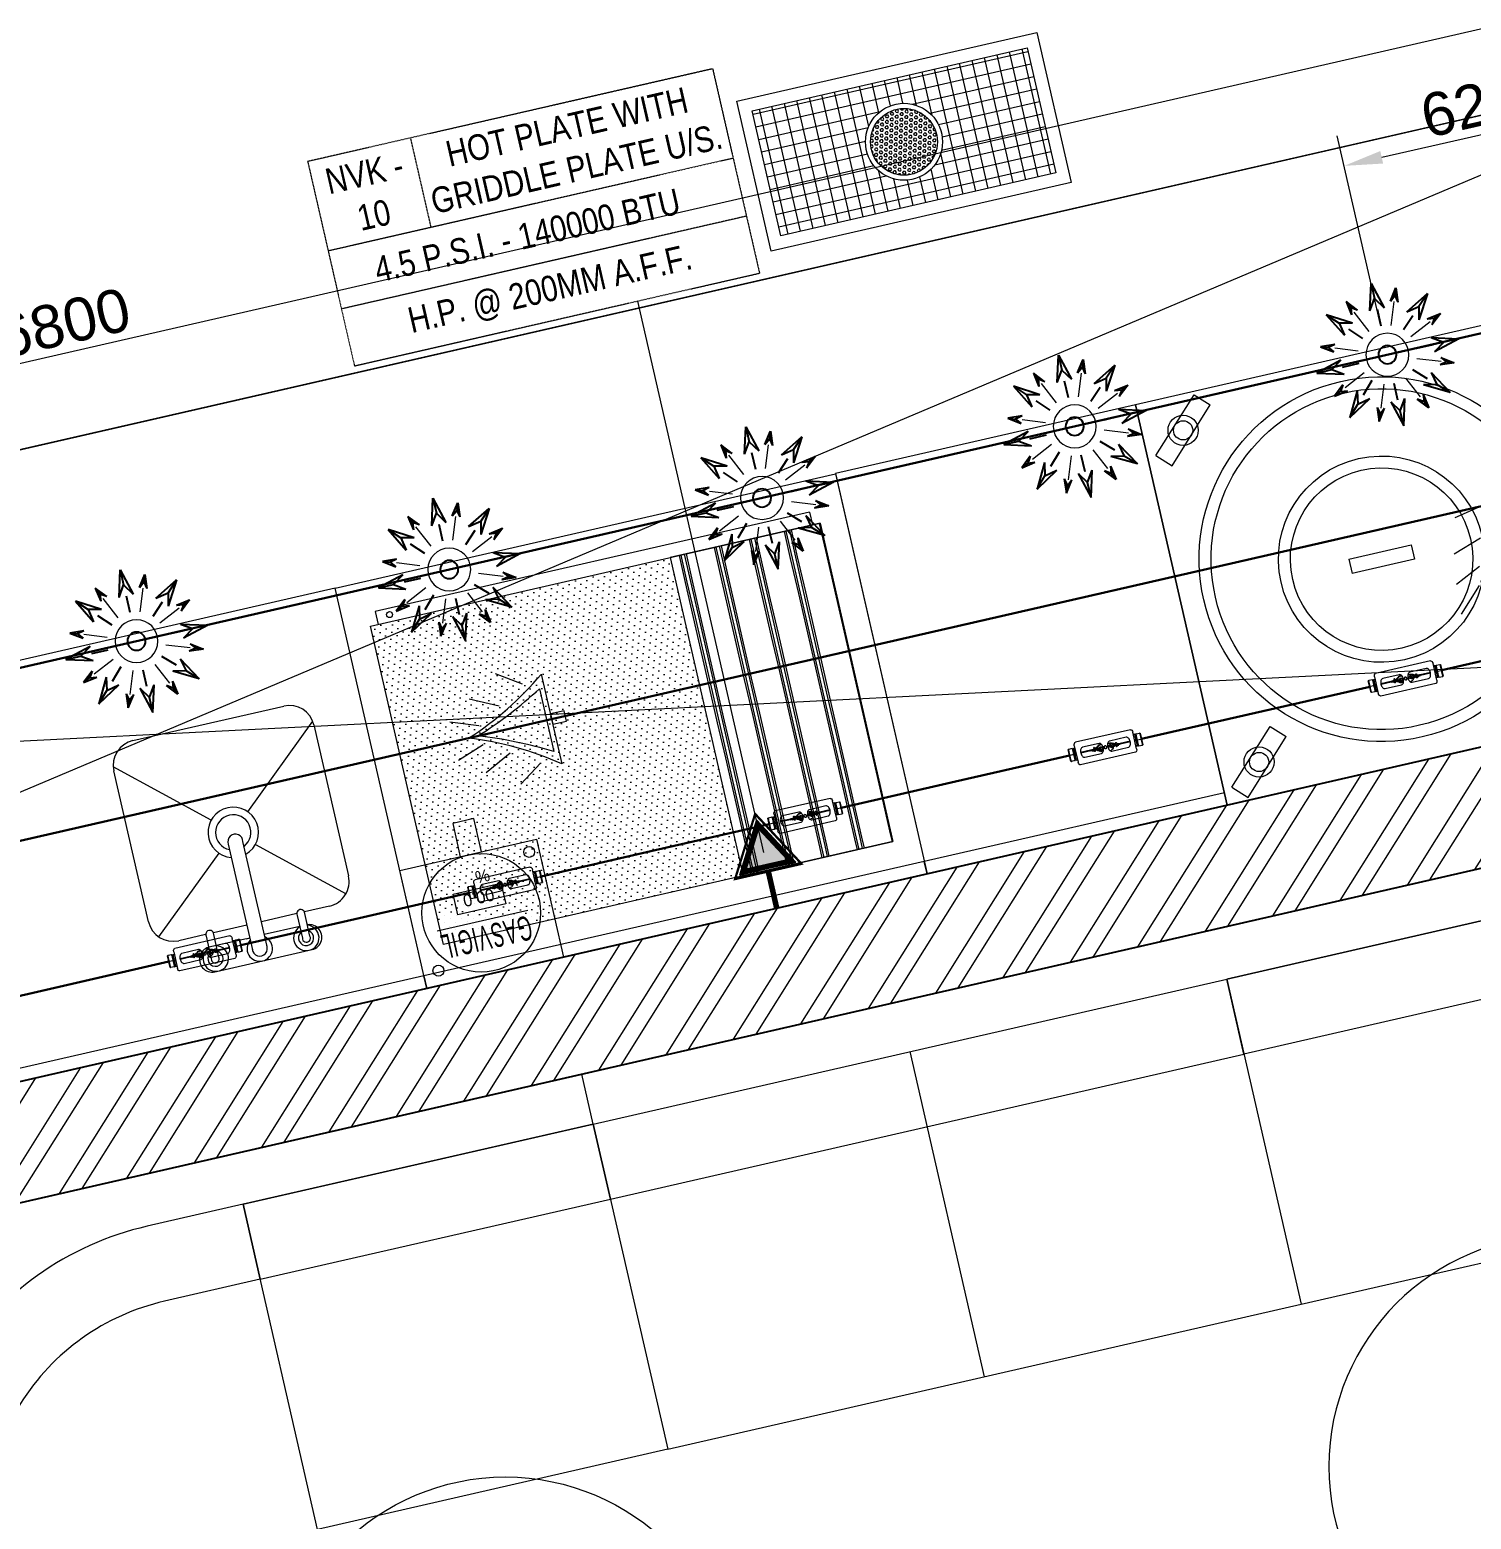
# Model space of a CAD drawing. Header units: millimetres. Extents: x 1667 to 847943, y 724 to 1832625.
# Drawn here: x 651664 to 654472, y 711078 to 713980 of the extents above; entities that cross this region are included whole.
import ezdxf

# ---------------------------------------------------------------- set-up
doc = ezdxf.new("R2010")
doc.units = ezdxf.units.MM
doc.linetypes.add('CENTER', pattern=[2, 1.25, -0.25, 0.25, -0.25])
doc.linetypes.add('CONTINULUS', pattern=[0])
doc.layers.get('Defpoints').update_dxf_attribs({"color": 140})
for name, color, linetype, lineweight in [('2026-02-28_GF-SF BWP SET_MAIN BLOCK_SASANGIR RESORT$0$BRICK WALL_MOFA', 20, 'Continuous', 25), ('2026-02-28_GF-SF BWP SET_MAIN BLOCK_SASANGIR RESORT$0$HATCH LIGHT_MOFA', 253, 'Continuous', 0), ('DIMENSION_MOFA', 66, 'CENTER', 15), ('FURNITURE_MOFA', 46, 'Continuous', 5), ('GH - KIT EQUIP.', 2, 'Continuous', 9), ('GH-GAS', 20, 'Continuous', 13), ('NEW BLOCK WORK', 126, 'Continuous', 30)]:
    doc.layers.add(name, color=color, linetype=linetype, lineweight=lineweight)
doc.layers.add('Fusible link', color=7, linetype='Continuous', true_color=0x30c200)
doc.layers.add('RI', color=81, linetype='Continuous')
doc.layers.add('SSEPL - DIMENSION', color=6, linetype='Continuous')
doc.layers.add('SSE PIPING', color=7, linetype='Continuous', lineweight=30, true_color=0x0512c2)
doc.layers.add('SSE SYS', color=7, linetype='Continuous', lineweight=15, true_color=0xeb0000)
doc.styles.add('arial', font='arial.ttf')
doc.styles.add('DIM', font='arial.ttf')
doc.styles.add('Note Text (ANSI)', font='arial.ttf')
doc.styles.add('ROMANS', font='romans.shx')
doc.styles.get("Standard").update_dxf_attribs({"font": 'arial.ttf'})
doc.dimstyles.new('1.', dxfattribs={"dimscale": 30, "dimtxt": 2.8, "dimasz": 2.5, "dimexe": 2, "dimexo": 2, "dimgap": 0.5, "dimtad": 1, "dimdec": 0, "dimrnd": 1e-08, "dimdsep": 46, "dimtxsty": 'Note Text (ANSI)', "dimcen": 0, "dimdle": 6, "dimclrd": 256, "dimclre": 256, "dimclrt": 256, "dimadec": 1, "dimazin": 2, "dimtfac": 0.785714, "dimtdec": 0, "dimtofl": 0, "dimtmove": 0, "dimatfit": 3, "dimfxl": 1, "dimtolj": 1, "dimlwd": -1, "dimlwe": -1, "dimarcsym": 1})
doc.dimstyles.new('KIT-DIM', dxfattribs={"dimscale": 35, "dimtxt": 2, "dimasz": 1.5, "dimexe": 0.5, "dimexo": 1, "dimgap": 1, "dimtad": 0, "dimdec": 0, "dimtxsty": 'arial', "dimcen": 0, "dimdle": 1, "dimclrd": 251, "dimclre": 251, "dimclrt": 1, "dimadec": 0, "dimazin": 0, "dimtfac": 1, "dimtdec": 0, "dimtix": 1, "dimtmove": 0, "dimatfit": 3, "dimfxl": 1, "dimlwd": -1, "dimarcsym": 0})
doc.dimstyles.new('KIT_DIM', dxfattribs={"dimscale": 35, "dimtxt": 2.5, "dimasz": 2, "dimexe": 1, "dimexo": 1, "dimgap": 0.5, "dimtad": 1, "dimdec": 0, "dimzin": 3, "dimdsep": 46, "dimtxsty": 'arial', "dimcen": 0, "dimdle": 0.75, "dimclrd": 251, "dimclre": 251, "dimclrt": 15, "dimadec": 1, "dimazin": 1, "dimtfac": 1, "dimtdec": 0, "dimtix": 1, "dimtmove": 1, "dimatfit": 3, "dimfxl": 1, "dimtolj": 1, "dimtzin": 3, "dimlwd": 13, "dimlwe": 13, "dimarcsym": 0})

# ---------------------------------------------------------------- blocks, each defined once
blk = doc.blocks.new('sofaseater_1')
at = {"layer": 'FURNITURE_MOFA'}
blk.add_lwpolyline([(1053427.8, -964637.6), (1053277.8, -964637.6), (1053277.8, -965337.6), (1053427.8, -965337.6)], dxfattribs=at)
for points in [[(1053277.8, -964637.6), (1053277.8, -965337.6), (1053927.8, -965337.6), (1053927.8, -964637.6)], [(1053427.8, -964637.6), (1053427.8, -965337.6), (1053277.8, -965337.6), (1053277.8, -964637.6)]]:
    blk.add_lwpolyline(points, close=True, dxfattribs=at)
blk = doc.blocks.new('chair')
at = {"layer": 'FURNITURE_MOFA'}
for p, q in [((1057904.9, -962965.1), (1058132.9, -962965.1)), ((1057904.9, -963022.1), (1057904.9, -962965.1)), ((1057904.9, -963022.1), (1057904.9, -962965.1)), ((1058132.9, -963022.1), (1057904.9, -963022.1)), ((1057923.9, -963478.1), (1057923.9, -963022.1)), ((1058132.9, -963478.1), (1057904.9, -963478.1)), ((1057904.9, -963478.1), (1057904.9, -963535.1)), ((1057904.9, -963478.1), (1057904.9, -963535.1)), ((1057904.9, -963535.1), (1058132.9, -963535.1))]:
    blk.add_line(p, q, dxfattribs=at)
for centre, radius in [((1058132.9, -963250.1), 285), ((1058094.9, -963250.1), 228), ((1058132.9, -963250.1), 228)]:
    blk.add_arc(centre, radius, 270, 90, dxfattribs=at)
blk = doc.blocks.new('oudoor seating_4S')
at = {"layer": 'FURNITURE_MOFA'}
for points in [[(1301878.5, -898265.7), (1301687.1, -898265.7, 0.414214), (1301087.1, -898865.7), (1301087.1, -899057.1)], [(1301878.5, -898415.7), (1301687.1, -898415.7, 0.414214), (1301237.1, -898865.7), (1301237.1, -899057.1)], [(1301878.5, -898915.7), (1301857.1, -898915.7, 0.414214), (1301737.1, -899035.7), (1301737.1, -899057.1)]]:
    blk.add_lwpolyline(points, format="xyb", dxfattribs=at)
blk.add_circle((1302157.8, -899336.4), 450, dxfattribs=at)
at = {"layer": 'NEW BLOCK WORK', "xscale": -1}
for name, p, rotation in [('sofaseater_1', (337240.9, 155012.1), 90.00000000000001), ('sofaseater_1', (247809.3, -1864394.7), 179.9999999999999), ('chair', (338907.7, 158199.7, 0), 89.99999987829804)]:
    blk.add_blockref(name, p, dxfattribs=dict(at, rotation=rotation))
blk = doc.blocks.new('SINK')
at = {"layer": 'FURNITURE_MOFA'}
for p, q in [((578109.7, 211491.4), (577915.6, 211491.4)), ((577916.8, 211465.2), (577916.8, 211420)), ((577932, 211420), (577932, 211465.2)), ((578002.8, 211466.1), (578002.8, 211256.4)), ((578031.9, 211255), (578031.9, 211465.8)), ((578098.8, 211465.2), (578098.8, 211420)), ((578114.1, 211420), (578114.1, 211465.2)), ((577915.6, 211442.3), (577915.6, 211442.2)), ((577915.6, 211442.2), (577916.8, 211442.2)), ((577932, 211442.2), (578002.8, 211442.2)), ((578038.5, 211442.2), (578031.9, 211442.2)), ((578038.5, 211442.2), (578098.8, 211442.2)), ((577866.5, 211416.5), (577916.7, 211416.5)), ((577932.1, 211416.5), (578002.8, 211416.5)), ((578031.9, 211416.5), (578098.7, 211416.5)), ((578114.2, 211416.5), (578168, 211416.5)), ((577980.6, 211267.4), (577829.8, 211400.2)), ((578053.9, 211267.4), (578204.7, 211400.2)), ((577817.3, 211065.7), (577817.3, 211367.3)), ((578217.3, 211367.3), (578217.3, 211065.7)), ((577980.6, 211201.7), (577817.8, 211058.2)), ((578053.9, 211201.7), (578216.7, 211058.2)), ((578168, 211016.5), (577866.5, 211016.5))]:
    blk.add_line(p, q, dxfattribs=at)
for centre, radius, start, end in [((577918.9, 211466.8), 24.8, 83.6375, 265.1112), ((577924.4, 211466.7), 24.8, 287.9421, 252.0579), ((578017.5, 211466.7), 24.8, 305.6219, 233.6179), ((578105.2, 211466.7), 24.8, 291.0633, 255.1249), ((578112.5, 211466.8), 24.8, 273.6196, 96.3625), ((577924.9, 211466.7), 14.8, 298.8271, 236.561), ((577924.4, 211467.2), 7.87, 345.6134, 194.3866), ((578017.3, 211466.5), 14.8, 353.6262, 192.1333), ((578105.9, 211466.7), 14.8, 303.439, 241.1729), ((578106.4, 211467.2), 7.87, 345.6134, 194.3866), ((577866.5, 211367.3), 49.2, 90, 180), ((577924.4, 211418), 7.87, 165.6134, 14.3866), ((578106.4, 211418), 7.87, 165.6134, 14.3866), ((578168, 211367.3), 49.2, 0, 90), ((578017.3, 211234.6), 49.2, 107.0555, 72.6537), ((578017.3, 211234.6), 34.4, 114.7713, 64.7909), ((578017.3, 211253.3), 14.8, 167.8667, 6.3738), ((577866.5, 211065.7), 49.2, 180, 270), ((578168, 211065.7), 49.2, 270, 0)]:
    blk.add_arc(centre, radius, start, end, dxfattribs=at)
blk = doc.blocks.new('GR600')
at = {"layer": 'GH - KIT EQUIP.', "true_color": 0x262627}
h = blk.add_hatch(dxfattribs=at)
h.set_pattern_fill('ANSI37', color=250, scale=200, angle=45)
h.set_pattern_definition([(90, (269578.89, 3638601.525), (-25, -5e-15), []), (180, (269578.89, 3638601.525), (5e-15, -25), [])])
h.paths.add_polyline_path([(505118.7, 156615), (505118.7, 156365), (505668.2, 156365), (505668.2, 156615)])
h.paths.add_polyline_path([(505468.4, 156490, 1), (505318.4, 156490, 1)], flags=16)
h.paths.add_polyline_path([(505458.4, 156490, 1), (505328.4, 156490, 1)], flags=0)
h = blk.add_hatch(dxfattribs=at)
h.set_pattern_fill('HEX', color=250, scale=25, angle=45)
h.set_pattern_definition([(45, (270639.0354, 3638601.525), (-3.827327723, 3.827327723), [3.125, -6.25]), (165, (270639.0354, 3638601.525), (-1.400899175, -5.228226898), [3.125, -6.25]), (105, (270641.245, 3638603.735), (-5.228226898, -1.400899175), [3.125, -6.25])])
h.paths.add_polyline_path([(505458.4, 156490, 1), (505328.4, 156490, 1)])
at = {"layer": 'GH - KIT EQUIP.'}
blk.add_lwpolyline([(505693.2, 156340), (505093.7, 156340), (505093.7, 156640), (505693.2, 156640), (505693.2, 156340)], dxfattribs=at)
blk.add_lwpolyline([(505668.2, 156615), (505668.2, 156365), (505118.7, 156365), (505118.7, 156615)], close=True, dxfattribs=at)
for radius in [75, 65]:
    blk.add_circle((505393.4, 156490), radius, dxfattribs=at)
blk = doc.blocks.new('GAS C')
at = {"layer": 'GH-GAS'}
h = blk.add_hatch(color=256, dxfattribs=at)
h.dxf.hatch_style = 1
h.paths.add_polyline_path([(85924.4, 27254.1), (85924.4, 27294.9), (85853.7, 27254.1), (85924.4, 27213.3)])
at = {"layer": 'GH-GAS', "color": 66}
for points, const_width in [([(86012.7, 27254.1), (85939.1, 27254.1), (85939.1, 27320.5), (85824.1, 27254.1), (85939.1, 27187.7), (85939.1, 27254.1)], 4.46), ([(85939.1, 27254.1), (86012.7, 27254.1)], 10.8)]:
    blk.add_lwpolyline(points, dxfattribs=dict(at, const_width=const_width))
at = {"layer": 'GH-GAS', "color": 0}
for points in [[(85933.4, 27254.1), (85933.4, 27310.6), (85835.6, 27254.1), (85933.4, 27197.6)], [(85924.4, 27254.1), (85924.4, 27294.9), (85853.7, 27254.1), (85924.4, 27213.3)]]:
    blk.add_lwpolyline(points, close=True, dxfattribs=at)
at = {"layer": 'GH-GAS', "color": 2, "const_width": 8.7}
blk.add_lwpolyline([(85928.9, 27254.1), (85928.9, 27302.7), (85844.6, 27254.1), (85928.9, 27205.4)], close=True, dxfattribs=at)
at = {"layer": 'GH-GAS', "color": 30}
blk.add_lwpolyline([(85924.4, 27254.1), (85924.4, 27294.9), (85853.7, 27254.1), (85924.4, 27213.3)], close=True, dxfattribs=at)
blk = doc.blocks.new('*D763')
at = {"layer": 'Defpoints', "color": 0, "transparency": 16777216}
for p in [(-18490.5, 256.7), (-18490.5, 111.9), (-15990.5, 111.9)]:
    blk.add_point(p, dxfattribs=at)
at = {"layer": 'GH-GAS', "lineweight": 13, "transparency": 16777216}
for p, q in [((176102, 1087075.8), (176102, 1087220.5)), ((178602, 1087075.8), (178602, 1087220.5)), ((178532, 1087185.5), (176172, 1087185.5))]:
    blk.add_line(p, q, dxfattribs=at)
at = {"layer": 'GH-GAS', "transparency": 16777216}
for points in [[(176172, 1087197.2), (176172, 1087173.8), (176102, 1087185.5)], [(178532, 1087173.8), (178532, 1087197.2), (178602, 1087185.5)]]:
    blk.add_solid(points, dxfattribs=at)
at = {"layer": 'GH-GAS', "transparency": 16777216, "insert": (177352, 1087247.7), "char_height": 87.5, "attachment_point": 5, "style": 'DIM'}
blk.add_mtext('\\A1;2500', dxfattribs=at)
blk = doc.blocks.new('*T772')
at = {"layer": 'GH-GAS', "color": 0, "linetype": 'ByBlock', "lineweight": -2, "transparency": 16777216}
for p, q in [((0, 0), (809.4, 0)), ((0, 0), (0, -409)), ((205.3, 0), (205.3, -178.8)), ((809.4, 0), (809.4, -409)), ((0, -178.8), (809.4, -178.8)), ((0, -294.6), (809.4, -294.6)), ((0, -409), (809.4, -409))]:
    blk.add_line(p, q, dxfattribs=at)
at = {"layer": 'GH-GAS', "color": 0, "transparency": 16777216, "char_height": 50, "attachment_point": 5}
for s, insert, width in [('{\\fArial Narrow|b0|i0|c0|p34;\\C30;NVK - 10}', (102.6, -89.4), 203.024), ('{\\fArial Narrow|b0|i0|c0|p34;\\C30;\\c32767;HOT PLATE WITH GRIDDLE PLATE U/S.}', (507.3, -89.4), 601.887), ('\\pxql,t1.488571;{\\fArial Narrow|b0|i0|c0|p34;\\C30;     4.5 P.S.I. - 140000 BTU}', (404.7, -236.7), 807.144), ('{\\fArial Narrow|b0|i0|c0|p34;\\C30;H.P. @ 200MM A.F.F.}', (404.7, -351.8), 807.144)]:
    blk.add_mtext(s, dxfattribs=dict(at, insert=insert, width=width))
blk = doc.blocks.new('GASVIGIL')
at = {"color": 1, "linetype": 'CONTINULUS', "lineweight": -2, "ltscale": 1000}
for points in [[(69.5, 45), (358.9, 45), (358.9, -204.3), (69.5, -204.3)], [(161.1, -88.6), (262.5, -88.6), (262.5, -132.5), (161.1, -132.5)], [(230.7, -204.3), (185.8, -204.3), (185.8, -274.6), (230.7, -274.6)]]:
    blk.add_lwpolyline(points, close=True, dxfattribs=at)
for centre, radius in [((214.5, -81.9), 122.4), ((327.1, 14.8), 11.3), ((90.1, -182.2), 11.3)]:
    blk.add_circle(centre, radius, dxfattribs=at)
at = {"color": 30, "linetype": 'CONTINULUS', "lineweight": -2, "ltscale": 1000, "true_color": 0xf26722, "insert": (120, -5.2), "char_height": 50, "attachment_point": 1, "style": 'ROMANS'}
blk.add_mtext_dynamic_manual_height_columns('{\\fArial Narrow|b0|i0|c0|p34;\\W0.65;\\T1.1;\\LGASVIGIL}', width=178.4, gutter_width=2.5, heights=[27], dxfattribs=at)
at = {"color": 242, "linetype": 'CONTINULUS', "lineweight": -2, "ltscale": 1000, "true_color": 0xcd2027, "insert": (180.3, -100.9), "char_height": 25, "width": 82.159, "attachment_point": 1, "style": 'ROMANS'}
blk.add_mtext('{\\fAgency FB|b0|i0|c0|p34;00.0  %}', dxfattribs=at)
blk = doc.blocks.new('*D284')
at = {"layer": 'Defpoints', "color": 0, "transparency": 16777216}
for p in [(1184879, -1355961), (1184254, -1356338.5), (1184879, -1356338.5)]:
    blk.add_point(p, dxfattribs=at)
at = {"layer": 'SSE SYS', "color": 7, "transparency": 16777216}
for p, q in [((1184254, -1356278.5), (1184254, -1355901)), ((1184879, -1356278.5), (1184879, -1355901)), ((1184329, -1355961), (1184804, -1355961))]:
    blk.add_line(p, q, dxfattribs=at)
for points in [[(1184329, -1355948.5), (1184329, -1355973.5), (1184254, -1355961)], [(1184804, -1355973.5), (1184804, -1355948.5), (1184879, -1355961)]]:
    blk.add_solid(points, dxfattribs=at)
at = {"layer": 'SSE SYS', "color": 7, "transparency": 16777216, "insert": (1184635, -1355903.1), "char_height": 84, "attachment_point": 5, "style": 'Note Text (ANSI)'}
blk.add_mtext('\\A1;625TYP', dxfattribs=at)
blk = doc.blocks.new('FUSIBLE LINK')
at = {"layer": 'SSE SYS', "color": 0, "lineweight": 0}
for p, q in [((0, 11.8), (0, -11.8)), ((1.4, 11.8), (0, 11.8)), ((1.4, 11.8), (1.4, 12)), ((1.4, 11.8), (1.4, -11.8)), ((13.5, 12), (1.9, 12)), ((13.5, 0), (1.9, 0)), ((14, 11.8), (14, 12)), ((14, -11.8), (14, 11.8)), ((14, 10.9), (17.5, 10.9)), ((17.5, 11.5), (17.6, 12)), ((17.5, -11.5), (17.5, 11.5)), ((18.1, 12), (22.5, 12)), ((18.2, 0), (22.5, 0)), ((22.5, -16.5), (22.5, 16.5)), ((211.5, 22.5), (28.5, 22.5)), ((70.8, 0.7), (37.5, 0.7)), ((47.5, 10), (102.5, 10)), ((70.8, 0.7), (70.8, -0.4)), ((82, 2.7), (82, -0.4)), ((84, 3.5), (83, 3.5)), ((83, 0.3), (84, 0.3)), ((85, 2.7), (85, -0.4)), ((95, 0), (95, -1.1)), ((98.7, 0.4), (98.7, 1.1)), ((109.9, 6.7), (104.5, 6.7)), ((110.3, 0.4), (110.3, 1.1)), ((112, -3.1), (112, 3.1)), ((117, 1.2), (117, -1.2)), ((123, -1.2), (123, 1.2)), ((131.3, 7.8), (135.5, 7.8)), ((137.5, 10), (192.5, 10)), ((145, 0), (145, 1.1)), ((154.7, 2.7), (154.7, -0.4)), ((155.7, 3.5), (156.6, 3.5)), ((156.6, 0.3), (155.7, 0.3)), ((157.6, 2.7), (157.6, -0.4)), ((168.8, 0.7), (168.8, -0.4)), ((202.5, 0.7), (168.8, 0.7)), ((217.5, 16.5), (217.5, -16.5)), ((221.9, 12), (217.5, 12)), ((221.9, 0), (217.5, 0)), ((222.5, 11.5), (222.4, 12)), ((222.5, 11.5), (222.5, -11.5)), ((226, 10.9), (222.5, 10.9)), ((226, 11.8), (226, 12)), ((226, 11.8), (226, -11.8)), ((226.5, 12), (238.1, 12)), ((226.5, 0), (238.1, 0)), ((238.6, 11.8), (238.6, 12)), ((238.6, -11.8), (238.6, 11.8)), ((238.6, 11.8), (240, 11.8)), ((240, -11.8), (240, 11.8)), ((1.4, -11.8), (0, -11.8)), ((1.4, -11.8), (1.4, -12)), ((13.5, -12), (1.9, -12)), ((14, -10.9), (17.5, -10.9)), ((14, -11.8), (14, -12)), ((17.5, -11.5), (17.6, -12)), ((18.1, -12), (22.5, -12)), ((211.5, -22.5), (28.5, -22.5)), ((70.8, -0.6), (37.5, -0.6)), ((102.5, -10), (47.5, -10)), ((70.8, -0.4), (70.8, -0.6)), ((82, -3.6), (82, -0.4)), ((84, -4.4), (83, -4.4)), ((85, -0.4), (85, -3.6)), ((104.5, -6.7), (109.9, -6.7)), ((104.5, -7.8), (108.7, -7.8)), ((135.5, -5.6), (129.2, -5.6)), ((130.1, -6.7), (135.5, -6.7)), ((192.5, -10), (137.5, -10)), ((154.7, -0.4), (154.7, -3.6)), ((155.7, -4.4), (156.6, -4.4)), ((157.6, -3.6), (157.6, -0.4)), ((168.8, -0.4), (168.8, -0.6)), ((202.5, -0.6), (168.8, -0.6)), ((221.9, -12), (217.5, -12)), ((222.5, -11.5), (222.4, -12)), ((226, -10.9), (222.5, -10.9)), ((226, -11.8), (226, -12)), ((226.5, -12), (238.1, -12)), ((238.6, -11.8), (240, -11.8)), ((238.6, -11.8), (238.6, -12))]:
    blk.add_line(p, q, dxfattribs=at)
for centre, start, end in [((28.5, 16.5), 90, 180), ((211.5, 16.5), 0, 90), ((28.5, -16.5), 180, 270), ((211.5, -16.5), 270, 0)]:
    blk.add_arc(centre, 6, start, end, dxfattribs=at)
for centre, major_axis in [((76.3, 1.3), (0.107, 0.641)), ((163.3, 1.3), (-0.107, 0.641))]:
    blk.add_ellipse(centre, major_axis=major_axis, ratio=0.135102, dxfattribs=at)
for centre, major_axis, ratio, start_param, end_param in [((83, 2.7), (-1, 0), 0.769374, 4.712389, 6.283185), ((83, -0.4), (-1, 0), 0.769374, 4.712389, 6.283185), ((84, 2.7), (1, 0), 0.769374, 0, 1.570796), ((84, -0.4), (1, 0), 0.769374, 0, 1.570796), ((104.5, 0), (-9.5, 0), 0.707107, 5.998219, 7.853982), ((104.5, 0), (-9.5, 0), 0.707107, 4.712389, 5.774777), ((104.5, 1.1), (5.76, 0), 0.707107, 2.942229, 8.903945), ((104.5, 1.1), (4.76, 0), 0.707107, 2.951279, 8.856853), ((135.5, -1.1), (-4.76, 0), 0.707107, 4.335447, 6.067777), ((135.5, 1.1), (9.5, 0), 0.707107, 0.313248, 1.570796), ((135.5, 1.1), (9.5, 0), 0.707107, 4.712389, 6.385879), ((135.5, 0), (9.5, 0), 0.707107, 4.712389, 6.283185), ((135.5, -1.1), (4.76, 0), 0.707107, 0.215408, 0.824896), ((155.7, 2.7), (-1, 0), 0.769374, 4.712389, 6.283185), ((155.7, -0.4), (-1, 0), 0.769374, 4.712389, 6.283185), ((156.6, 2.7), (1, 0), 0.769374, 0, 1.570796), ((156.6, -0.4), (1, 0), 0.769374, 0, 1.570796), ((83, -3.6), (-1, 0), 0.769374, 0, 1.570796), ((84, -3.6), (1, 0), 0.769374, 4.712389, 6.283185), ((104.5, -1.1), (-9.5, 0), 0.707107, 0, 1.570796), ((155.7, -3.6), (-1, 0), 0.769374, 0, 1.570796), ((156.6, -3.6), (1, 0), 0.769374, 4.712389, 6.283185)]:
    blk.add_ellipse(centre, major_axis=major_axis, ratio=ratio, start_param=start_param, end_param=end_param, dxfattribs=at)
for points, weights in [([(1.9, 12), (1, 6), (1.9, 0)], [1.07710249847, 1.24373083487, 1.07710249847]), ([(1.4, 12), (1.4, 12), (1.9, 12)], [1.16041666667, 1.16041666667, 1.07710249847]), ([(1.9, 0), (1, -6), (1.9, -12)], [1.07710249847, 1.24373083487, 1.07710249847]), ([(13.5, 12), (14, 12), (14, 12)], [1.07710249847, 1.16041666667, 1.16041666667]), ([(13.5, 0), (14.4, 6), (13.5, 12)], [1.07710249847, 1.24373083487, 1.07710249847]), ([(13.5, -12), (14.4, -6), (13.5, 0)], [1.07710249847, 1.24373083487, 1.07710249847]), ([(18.1, 12), (17.6, 12), (17.6, 12)], [1.00344322391, 1.08333333333, 1.08333333333]), ([(18.2, 0), (17.2, 6), (18.1, 12)], [1.00136118663, 1.15523047531, 1.00343082543]), ([(18.1, -12), (17.2, -6), (18.2, 0)], [1.00343082542, 1.15523047531, 1.00136118663]), ([(222.4, 12), (222.4, 12), (221.9, 12)], [1.08333333333, 1.08333333333, 1.00764795771]), ([(221.9, 12), (222.8, 6), (221.9, 0)], [1.00767581319, 1.1670909423, 1.00981175327]), ([(221.9, 0), (222.8, -6), (221.9, -12)], [1.00981175327, 1.1670909423, 1.00767581319]), ([(226.5, 12), (225.6, 6), (226.5, 0)], [1.07710249847, 1.24373083487, 1.07710249847]), ([(226, 12), (226, 12), (226.5, 12)], [1.16041666667, 1.16041666667, 1.07710249847]), ([(226.5, 0), (225.6, -6), (226.5, -12)], [1.07710249847, 1.24373083487, 1.07710249847]), ([(238.1, 0), (239, 6), (238.1, 12)], [1.07710249847, 1.24373083487, 1.07710249847]), ([(238.1, 12), (238.6, 12), (238.6, 12)], [1.07710249847, 1.16041666667, 1.16041666667]), ([(238.1, -12), (239, -6), (238.1, 0)], [1.07710249847, 1.24373083487, 1.07710249847]), ([(1.9, -12), (1.4, -12), (1.4, -12)], [1.07710249847, 1.16041666667, 1.16041666667]), ([(14, -12), (14, -12), (13.5, -12)], [1.16041666667, 1.16041666667, 1.07710249847]), ([(17.6, -12), (17.6, -12), (18.1, -12)], [1.08333333333, 1.08333333333, 1.00344322392]), ([(221.9, -12), (222.4, -12), (222.4, -12)], [1.00764795771, 1.08333333333, 1.08333333333]), ([(226.5, -12), (226, -12), (226, -12)], [1.07710249847, 1.16041666667, 1.16041666667]), ([(238.6, -12), (238.6, -12), (238.1, -12)], [1.16041666667, 1.16041666667, 1.07710249847])]:
    blk.add_rational_spline(points, weights, degree=2, dxfattribs=at)
for points, knots in [([(47.5, -10), (46.2, -10), (44.9, -9.7), (42.4, -8.7), (41.3, -8), (39.5, -6.2), (38.8, -5.1), (37.8, -2.6), (37.5, -1.3), (37.5, 1.3), (37.8, 2.6), (38.8, 5.1), (39.5, 6.2), (41.3, 8), (42.4, 8.7), (44.9, 9.7), (46.2, 10), (47.5, 10)], [-3.028815, -3.028815, -3.028815, -3.028815, -2.650181, -2.650181, -2.271547, -2.271547, -1.892977, -1.892977, -1.514407, -1.514407, -1.135838, -1.135838, -0.757268, -0.757268, -0.378634, -0.378634, 0, 0, 0, 0]), ([(85, 0.6), (85.7, 0.6), (86.4, 0.7), (88.4, 1), (89.6, 1.4), (91.9, 2.4), (93.1, 2.8), (95.2, 3.2), (96, 3.3), (98.1, 3.3), (99.4, 3.2), (101.2, 2.7), (101.7, 2.5), (102.3, 2.1), (102.6, 1.9), (103.1, 1.4), (103.4, 1.1), (103.7, 0.4), (103.8, 0), (103.9, -0.7), (103.9, -1.1), (103.7, -1.8), (103.7, -2), (103.6, -2.2)], [0, 0, 0, 0, 0.217722, 0.217722, 0.599337, 0.599337, 1.001087, 1.001087, 1.237962, 1.237962, 1.634576, 1.634576, 1.793536, 1.793536, 1.887731, 1.887731, 2.035841, 2.035841, 2.164918, 2.164918, 2.307792, 2.307792, 2.392726, 2.392726, 2.392726, 2.392726]), ([(102.3, -1.9), (102.3, -1.8), (102.4, -1.7), (102.6, -1.2), (102.6, -0.8), (102.5, -0.2), (102.5, -0.1), (102.3, 0.3), (102.3, 0.4), (102, 0.7), (101.8, 0.9), (101.3, 1.2), (101, 1.4), (100.4, 1.6), (100, 1.7), (99, 1.9), (98.4, 2), (96.9, 2), (96, 2), (93.9, 1.7), (92.8, 1.3), (90.7, 0.5), (89.5, 0), (87.2, -0.5), (86.1, -0.7), (85, -0.7)], [1.927663, 1.927663, 1.927663, 1.927663, 1.971839, 1.971839, 2.14146, 2.14146, 2.223179, 2.223179, 2.288169, 2.288169, 2.392051, 2.392051, 2.484571, 2.484571, 2.605248, 2.605248, 2.785636, 2.785636, 3.064619, 3.064619, 3.414855, 3.414855, 3.792298, 3.792298, 4.131386, 4.131386, 4.131386, 4.131386]), ([(100.6, 1.5), (100.6, 1.4), (100.5, 1.4), (100.2, 1.1), (100, 0.8), (99.9, 0.5), (99.9, 0.4), (99.9, 0.4)], [7.1761552, 7.1761552, 7.1761552, 7.1761552, 7.2463126, 7.2463126, 7.5518512, 7.5518512, 7.6082514, 7.6082514, 7.6082514, 7.6082514]), ([(109.1, 0.4), (109.1, 0.5), (109, 0.7), (108.7, 1.2), (108.4, 1.5), (107.8, 1.9), (107.4, 2.2), (106.5, 2.5), (106.1, 2.6), (105.1, 2.8), (104.6, 2.8), (103.6, 2.7), (103.1, 2.6), (102.4, 2.5), (102.2, 2.4), (102, 2.3)], [4.958119, 4.958119, 4.958119, 4.958119, 5.153641, 5.153641, 5.481226, 5.481226, 5.77758, 5.77758, 6.070578, 6.070578, 6.364746, 6.364746, 6.659288, 6.659288, 6.800091, 6.800091, 6.800091, 6.800091]), ([(102.5, 10), (103.8, 10), (105.1, 9.7), (107.6, 8.7), (108.7, 8), (110.5, 6.2), (111.2, 5.1), (112.2, 2.6), (112.5, 1.3), (112.5, -1.3), (112.2, -2.6), (111.2, -5.1), (110.5, -6.2), (108.7, -8), (107.6, -8.7), (105.1, -9.7), (103.8, -10), (102.5, -10)], [0, 0, 0, 0, 0.378634, 0.378634, 0.757268, 0.757268, 1.135838, 1.135838, 1.514407, 1.514407, 1.892977, 1.892977, 2.271547, 2.271547, 2.650181, 2.650181, 3.028815, 3.028815, 3.028815, 3.028815]), ([(120, 3.3), (120.4, 3.3), (120.8, 3.2), (121.6, 2.8), (122, 2.6), (122.6, 2), (122.8, 1.6), (123.2, 0.8), (123.2, 0.4), (123.2, -0.4), (123.2, -0.8), (122.8, -1.6), (122.6, -2), (122, -2.6), (121.6, -2.8), (120.8, -3.2), (120.4, -3.2), (119.6, -3.2), (119.2, -3.2), (118.4, -2.8), (118, -2.6), (117.4, -2), (117.2, -1.6), (116.8, -0.8), (116.8, -0.4), (116.8, 0.4), (116.8, 0.8), (117.2, 1.6), (117.4, 2), (118, 2.6), (118.4, 2.8), (119.2, 3.2), (119.6, 3.3), (120, 3.3)], [0, 0, 0, 0, 0.122487, 0.122487, 0.244974, 0.244974, 0.367461, 0.367461, 0.489948, 0.489948, 0.612435, 0.612435, 0.734921, 0.734921, 0.857408, 0.857408, 0.979896, 0.979896, 1.102383, 1.102383, 1.22487, 1.22487, 1.347356, 1.347356, 1.469843, 1.469843, 1.59233, 1.59233, 1.714817, 1.714817, 1.837304, 1.837304, 1.959791, 1.959791, 1.959791, 1.959791]), ([(137.5, -10), (136.2, -10), (134.9, -9.7), (132.4, -8.7), (131.3, -8), (129.5, -6.2), (128.8, -5.1), (127.8, -2.6), (127.5, -1.3), (127.5, 1.3), (127.8, 2.6), (128.8, 5.1), (129.5, 6.2), (131.3, 8), (132.4, 8.7), (134.9, 9.7), (136.2, 10), (137.5, 10)], [-3.028815, -3.028815, -3.028815, -3.028815, -2.650181, -2.650181, -2.271547, -2.271547, -1.892977, -1.892977, -1.514407, -1.514407, -1.135838, -1.135838, -0.757268, -0.757268, -0.378634, -0.378634, 0, 0, 0, 0]), ([(140.3, 0.2), (140.3, -0.1), (140.1, -0.5), (139.7, -1.2), (139.4, -1.5), (138.8, -1.9), (138.4, -2.2), (137.5, -2.5), (137.1, -2.6), (136.1, -2.8), (135.6, -2.8), (134.6, -2.7), (134.1, -2.6), (133.2, -2.4), (132.8, -2.2), (132, -1.8), (131.7, -1.6), (131.2, -1.1), (131, -0.8), (130.8, -0.3), (130.7, 0), (130.7, 0.2)], [1.570796, 1.570796, 1.570796, 1.570796, 2.012049, 2.012049, 2.339634, 2.339634, 2.635988, 2.635988, 2.928985, 2.928985, 3.223153, 3.223153, 3.517695, 3.517695, 3.81113, 3.81113, 4.10472, 4.10472, 4.410259, 4.410259, 4.712389, 4.712389, 4.712389, 4.712389]), ([(136.3, -2.7), (136.2, -2.4), (136.1, -2.1), (135.8, -1.3), (135.8, -0.8), (135.9, 0), (135.9, 0.3), (136.2, 0.9), (136.4, 1.2), (137, 1.8), (137.3, 2.1), (138, 2.5), (138.5, 2.7), (139.5, 3), (140.1, 3.1), (141.6, 3.3), (142.6, 3.3), (144.7, 3.2), (146, 3), (148.3, 2.2), (149.4, 1.6), (151.6, 0.9), (152.7, 0.7), (154.1, 0.6), (154.4, 0.6), (154.7, 0.6)], [2.023629, 2.023629, 2.023629, 2.023629, 2.138276, 2.138276, 2.33333, 2.33333, 2.421199, 2.421199, 2.567305, 2.567305, 2.696329, 2.696329, 2.839885, 2.839885, 3.028475, 3.028475, 3.301463, 3.301463, 3.682223, 3.682223, 4.060763, 4.060763, 4.399366, 4.399366, 4.484991, 4.484991, 4.484991, 4.484991]), ([(154.7, -0.7), (153.9, -0.7), (153.1, -0.6), (150.9, -0.3), (149.6, 0.2), (147, 1.3), (145.6, 1.7), (143.5, 2), (142.8, 2), (141.5, 2), (140.9, 1.9), (139.9, 1.7), (139.4, 1.6), (138.7, 1.4), (138.4, 1.2), (138, 1), (137.9, 0.9), (137.6, 0.6), (137.4, 0.4), (137.2, 0), (137.1, -0.2), (137.1, -0.7), (137.1, -1), (137.3, -1.7), (137.4, -2.1), (137.7, -2.4), (137.7, -2.4), (137.7, -2.4)], [0, 0, 0, 0, 0.240735, 0.240735, 0.669452, 0.669452, 1.116471, 1.116471, 1.319401, 1.319401, 1.495533, 1.495533, 1.643532, 1.643532, 1.738305, 1.738305, 1.798805, 1.798805, 1.894993, 1.894993, 1.990364, 1.990364, 2.118017, 2.118017, 2.280462, 2.280462, 2.283284, 2.283284, 2.283284, 2.283284]), ([(162.2, 0.4), (163.7, 0.5), (165.2, 0.5), (167.4, 0.6), (168.1, 0.6), (168.8, 0.7)], [0.4577605, 0.4577605, 0.4577605, 0.4577605, 0.9134652, 0.9134652, 1.1257771, 1.1257771, 1.1257771, 1.1257771]), ([(192.5, 10), (193.8, 10), (195.1, 9.7), (197.6, 8.7), (198.7, 8), (200.5, 6.2), (201.2, 5.1), (202.2, 2.6), (202.5, 1.3), (202.5, -1.3), (202.2, -2.6), (201.2, -5.1), (200.5, -6.2), (198.7, -8), (197.6, -8.7), (195.1, -9.7), (193.8, -10), (192.5, -10)], [0, 0, 0, 0, 0.378634, 0.378634, 0.757268, 0.757268, 1.135838, 1.135838, 1.514407, 1.514407, 1.892977, 1.892977, 2.271547, 2.271547, 2.650181, 2.650181, 3.028815, 3.028815, 3.028815, 3.028815]), ([(82, -1.4), (78.8, -0.9), (75.5, -0.8), (71.7, -0.7), (71.3, -0.7), (70.8, -0.6)], [0, 0, 0, 0, 0.993496, 0.993496, 1.125968, 1.125968, 1.125968, 1.125968]), ([(96.8, -5), (96.2, -4.9), (95.7, -4.8), (93.8, -4.3), (92.5, -3.9), (89.2, -2.8), (87.1, -2.3), (85, -2)], [3.239476, 3.239476, 3.239476, 3.239476, 3.399636, 3.399636, 3.830524, 3.830524, 4.482784, 4.482784, 4.482784, 4.482784]), ([(85.2, -0.7), (87.3, -1), (89.3, -1.5), (92.7, -2.6), (94.1, -3.1), (95.6, -3.4)], [0.019334, 0.019334, 0.019334, 0.019334, 0.660667, 0.660667, 1.121037, 1.121037, 1.121037, 1.121037]), ([(154.7, -2), (152.8, -2.2), (150.8, -2.7), (147.5, -3.8), (146, -4.3), (143.6, -4.9), (142.7, -5.1), (141.7, -5.1), (141.6, -5.1), (141.6, -5.1)], [0, 0, 0, 0, 0.594463, 0.594463, 1.07955, 1.07955, 1.36646, 1.36646, 1.375298, 1.375298, 1.375298, 1.375298]), ([(143.6, -3.5), (143.6, -3.5), (143.6, -3.5), (144.8, -3.3), (145.9, -2.9), (149.4, -1.8), (151.9, -1.1), (154.5, -0.7)], [2.955523, 2.955523, 2.955523, 2.955523, 2.965126, 2.965126, 3.316615, 3.316615, 4.110893, 4.110893, 4.110893, 4.110893])]:
    blk.add_open_spline(points, degree=3, knots=knots, dxfattribs=at)
for points in [[(70.8, 0.7), (73, 0.6), (75.2, 0.5), (77.4, 0.4)], [(82, -0.5), (80.1, -0.2), (78.2, 0.3), (76.2, 0.6)], [(76.5, 1.9), (78.3, 1.6), (80.2, 1.1), (82, 0.8)], [(157.6, 0.8), (159.5, 1.1), (161.4, 1.6), (163.2, 1.9)], [(163.4, 0.6), (161.5, 0.3), (159.6, -0.2), (157.6, -0.5)], [(168.8, -0.6), (165.1, -0.8), (161.3, -0.8), (157.6, -1.4)]]:
    blk.add_open_spline(points, degree=3, dxfattribs=at)
blk = doc.blocks.new('*U187')
at = {"xscale": 0.6}
blk.add_blockref('FUSIBLE LINK', (-83, 0), dxfattribs=at)
blk = doc.blocks.new('*U186')
at = {"color": 0, "linetype": 'ByBlock', "lineweight": -2, "transparency": 16777216}
blk.add_blockref('*U187', (0, 0), dxfattribs=at)
blk = doc.blocks.new('FLU. LINK SLD')
at = {"layer": 'Fusible link', "color": 1, "lineweight": 30, "true_color": 0xff0000}
for p, q in [((72, 0), (300, 0)), ((444, 0), (672, 0))]:
    blk.add_line(p, q, dxfattribs=at)
at = {"color": 7, "xscale": -1}
blk.add_blockref('*U186', (361, 0), dxfattribs=at)
blk = doc.blocks.new('*U276')
blk.add_blockref('FLU. LINK SLD', (-372, 0))
blk = doc.blocks.new('*U275')
at = {"layer": 'Fusible link', "color": 0, "linetype": 'ByBlock', "lineweight": -2, "transparency": 16777216}
for p in [(600, 0), (1200, 0), (1800, 0), (2400, 0), (3000, 0), (3600, 0)]:
    blk.add_blockref('*U276', p, dxfattribs=at)
blk = doc.blocks.new('as')
at = {"layer": 'RI', "color": 6}
for p, q in [((5465.8, 12710.1), (5481.9, 12687.3)), ((5468, 12682.3), (5465.8, 12710.1))]:
    blk.add_line(p, q, dxfattribs=at)
for points in [[(5465.8, 12710.1), (5470.9, 12696)], [(5468, 12682.3), (5470.9, 12696), (5481.9, 12687.3)]]:
    blk.add_lwpolyline(points, dxfattribs=at)
blk = doc.blocks.new('earsty')
at = {"layer": 'RI', "color": 3}
for p, q in [((5514.5, 12632.3), (5528.7, 12684)), ((5528.7, 12684), (5542.9, 12632.3))]:
    blk.add_line(p, q, dxfattribs=at)
for points in [[(5528.7, 12684), (5528.7, 12654)], [(5514.5, 12632.3), (5528.7, 12654), (5542.9, 12632.3)]]:
    blk.add_lwpolyline(points, dxfattribs=at)
blk = doc.blocks.new('N2 NOZZLE')
at = {"layer": 'RI', "color": 2}
for p, q in [((8849.9, 10451.9), (8849.9, 10418.8)), ((8787, 10426.6), (8809.9, 10402.7)), ((8915.4, 10424), (8891.5, 10401.1)), ((8759.4, 10365.1), (8792.4, 10365.1)), ((8940.7, 10361.8), (8907.6, 10361.8)), ((8787, 10295.6), (8809.9, 10319.5)), ((8849.9, 10270.3), (8849.9, 10303.4)), ((8915.4, 10298.2), (8891.5, 10321.1))]:
    blk.add_line(p, q, dxfattribs=at)
at = {"layer": 'RI', "color": 3}
blk.add_circle((8849.9, 10361.1), 17.7, dxfattribs=at)
at = {"layer": 'SSE SYS', "color": 3}
for p, q in [((8830.2, 10415.3), (8814, 10459.8)), ((8874.3, 10413.4), (8893.9, 10455.5)), ((8797.6, 10385.5), (8755, 10405.7)), ((8904.1, 10380.8), (8949.2, 10396.8)), ((8795.7, 10341.4), (8752.8, 10325.7)), ((8902.2, 10336.7), (8945.4, 10316.6)), ((8825.5, 10308.8), (8805.3, 10265.5)), ((8869.6, 10306.9), (8885.6, 10263.1))]:
    blk.add_line(p, q, dxfattribs=at)
at = {"layer": 'SSE SYS', "color": 6}
blk.add_circle((8849.9, 10361.1), 41.8, dxfattribs=at)
at = {"layer": 'SSEPL - DIMENSION'}
for name, p in [('as', (3339.3, -2225.8)), ('earsty', (3321.2, -2180.5))]:
    blk.add_blockref(name, p, dxfattribs=at)
at = {"layer": 'SSEPL - DIMENSION', "xscale": -1}
for name, p, rotation in [('as', (13242.5, -2658.2), 355.000000000404), ('earsty', (3639.9, -2316.2), 313.8692790201218), ('as', (2641.1, -1896), 309.4931779048613), ('earsty', (-3691.7, 4833.2), 270.0000000003189), ('earsty', (-4023.2, 15066.7), 226.1307608134773), ('as', (-4169.4, 5968.5), 265.0000000004954), ('earsty', (3321.2, 22902.7), 180), ('as', (-3462, 16461.1), 220.0000000005127)]:
    blk.add_blockref(name, p, dxfattribs=dict(at, rotation=rotation))
at = {"layer": 'SSEPL - DIMENSION'}
for name, p, rotation in [('earsty', (13555.6, -2511.9), 43.86927902025781), ('as', (13853.7, -2435.5), 44.99999999919728), ('earsty', (21391.6, 4836.4), 89.99999999968108), ('as', (21329, 4607.4), 88.89712622311059), ('earsty', (21528.5, 15567.9), 136.116081330813), ('as', (21646.8, 15364.8), 134.9999999992035)]:
    blk.add_blockref(name, p, dxfattribs=dict(at, rotation=rotation))
blk = doc.blocks.new('N2 NOZZLE - #01')
at = {"layer": 'SSEPL - DIMENSION'}
blk.add_blockref('N2 NOZZLE', (0, 0), dxfattribs=at)
blk = doc.blocks.new('*U278')
at = {"layer": 'SSEPL - DIMENSION', "color": 6, "xscale": -1}
blk.add_blockref('N2 NOZZLE - #01', (8849.9, -10361.1), dxfattribs=at)
blk = doc.blocks.new('*U277')
at = {"layer": 'SSE SYS', "color": 0, "linetype": 'ByBlock', "lineweight": -2, "transparency": 16777216}
for p in [(625, 0), (1250, 0), (1875, 0), (2500.1, 0), (3125.1, 0)]:
    blk.add_blockref('*U278', p, dxfattribs=at)
blk = doc.blocks.new('PLENUM NOZZLE')
at = {"color": 6}
for p, q in [((48.2, -62.7), (48.2, 62.7)), ((132.2, 47), (186, 73.7)), ((11, 0), (0, 0)), ((211.3, 0), (277.3, 0)), ((132.2, -47), (186, -73.7))]:
    blk.add_line(p, q, dxfattribs=at)
blk.add_lwpolyline([(38.6, -10.3), (38.6, 10.3), (11, 10.3), (11, -10.3)], close=True, dxfattribs=at)
for centre, start, end in [((458.3, 779.7), 240.2307, 250.7245), ((458.3, -779.7), 109.2755, 119.7693)]:
    blk.add_arc(centre, 826, start, end, dxfattribs=at)
at = {"layer": 'SSE SYS', "color": 3}
for p, q in [((38.6, -89.5), (38.6, 89.5)), ((78.5, 78.7), (125.2, 110.2)), ((179.7, 18.9), (233.2, 38.5)), ((179.7, -18.9), (233.2, -38.5)), ((78.5, -78.7), (125.2, -110.2))]:
    blk.add_line(p, q, dxfattribs=at)
for centre, start, end in [((419.5, 596.5), 233.0874, 250.1605), ((419.5, -596.5), 109.8395, 126.9126)]:
    blk.add_arc(centre, 634.2, start, end, dxfattribs=at)
blk = doc.blocks.new('*U280')
blk.add_blockref('PLENUM NOZZLE', (-138.7, 0))
blk = doc.blocks.new('*U279')
at = {"layer": 'SSE SYS', "color": 0, "linetype": 'ByBlock', "lineweight": -2, "transparency": 16777216}
blk.add_blockref('*U280', (2483.1, 0), dxfattribs=at)
blk = doc.blocks.new('DUCT NOZZLE')
at = {"color": 6}
for p, q in [((60.3, 126.7), (79.4, 183.6)), ((149.4, 149.4), (196.1, 196.1)), ((78.4, -10.3), (-10.3, 78.4)), ((126.7, 60.3), (183.6, 79.4)), ((7.8, 7.8), (0, 0))]:
    blk.add_line(p, q, dxfattribs=at)
blk.add_lwpolyline([(34.6, 20), (20, 34.6), (0.4, 15.1), (15.1, 0.4)], close=True, dxfattribs=at)
for centre, start, end in [((-227.3, 875.4), 285.2307, 295.7245), ((875.4, -227.3), 154.2755, 164.7693)]:
    blk.add_arc(centre, 826, start, end, dxfattribs=at)
at = {"layer": 'SSE SYS', "color": 3}
for p, q in [((113.7, 140.5), (137.7, 192.1)), ((-0.2, 111.2), (10.6, 166.4)), ((140.5, 113.7), (192.1, 137.7)), ((90.6, -36), (-36, 90.6)), ((111.2, -0.2), (166.4, 10.6))]:
    blk.add_line(p, q, dxfattribs=at)
for centre, start, end in [((-125.2, 718.4), 278.0874, 295.1605), ((718.4, -125.2), 154.8395, 171.9126)]:
    blk.add_arc(centre, 634.2, start, end, dxfattribs=at)
blk = doc.blocks.new('*U282')
blk.add_blockref('DUCT NOZZLE', (-80.1, -80.1))
blk = doc.blocks.new('*U281')
at = {"layer": 'SSE SYS', "color": 0, "linetype": 'ByBlock', "lineweight": -2, "transparency": 16777216}
blk.add_blockref('*U282', (0, 0), dxfattribs=at)
blk = doc.blocks.new('*D286')
at = {"layer": 'Defpoints', "color": 0, "transparency": 16777216}
for p in [(1178353.9, -1355760.7), (1178353.9, -1355924.3), (1185154, -1355924.3)]:
    blk.add_point(p, dxfattribs=at)
at = {"layer": 'SSE SYS', "color": 7, "transparency": 16777216}
for p, q in [((1178353.9, -1355864.3), (1178353.9, -1355700.7)), ((1185154, -1355864.3), (1185154, -1355700.7)), ((1185079, -1355760.7), (1178428.9, -1355760.7))]:
    blk.add_line(p, q, dxfattribs=at)
for points in [[(1178428.9, -1355748.2), (1178428.9, -1355773.2), (1178353.9, -1355760.7)], [(1185079, -1355773.2), (1185079, -1355748.2), (1185154, -1355760.7)]]:
    blk.add_solid(points, dxfattribs=at)
at = {"layer": 'SSE SYS', "color": 7, "transparency": 16777216, "insert": (1181753.9, -1355702.8), "char_height": 84, "attachment_point": 5, "style": 'Note Text (ANSI)'}
blk.add_mtext('\\A1;6800', dxfattribs=at)
blk = doc.blocks.new('FSS FF01')
at = {"layer": 'SSE PIPING'}
for points in [[(1178628.9, -1356338.5), (1185105.8, -1356338.5)], [(1178929, -1356667), (1185105.8, -1356667)]]:
    blk.add_lwpolyline(points, dxfattribs=at)
at = {"layer": 'SSE SYS', "color": 30}
blk.add_lwpolyline([(1185154, -1357124.3), (1178353.9, -1357124.3), (1178353.9, -1355924.3), (1185154, -1355924.3)], close=True, dxfattribs=at)
at = {"layer": 'Fusible link', "rotation": 180}
blk.add_blockref('*U275', (1184747.9, -1356961.3), dxfattribs=at)
at = {"layer": 'SSE SYS', "rotation": 180}
for name, p in [('*U277', (1184879, -1356338.5)), ('*U279', (1184891.1, -1356667)), ('*U281', (1184397.4, -1356747.1))]:
    blk.add_blockref(name, p, dxfattribs=at)
at = {"layer": 'SSE SYS'}
dim = blk.add_aligned_dim(p1=(1185154, -1355924.3), p2=(1178353.9, -1355924.3), distance=-163.6, dimstyle='1.', override={"dimtxsty": 'Note Text (ANSI)', "dimclrd": 7, "dimclre": 7, "dimclrt": 7}, dxfattribs=at)
dim.commit()
dim.dimension.update_dxf_attribs({"geometry": '*D286', "text_midpoint": (1181753.9, -1355702.8)})
dim = blk.add_linear_dim(base=(1184879, -1355961), p1=(1184254, -1356338.5), p2=(1184879, -1356338.5), text='<>TYP', dimstyle='1.', override={"dimclrd": 7, "dimclre": 7, "dimclrt": 7}, dxfattribs=at)
dim.commit()
dim.dimension.update_dxf_attribs({"geometry": '*D284', "text_midpoint": (1184635, -1355961), "dimtype": 128})
blk = doc.blocks.new('FURNITURE BOH')
at = {"layer": 'GH - KIT EQUIP.'}
h = blk.add_hatch(dxfattribs=at)
h.set_pattern_fill('DOTS', color=256, scale=200, angle=135, style=0)
h.set_pattern_definition([(135, (19955661.097, -2969806.532), (-13.258252147, -4.4194173824), [0, -12.5])])
h.paths.add_polyline_path([(-16639.2, 76.2), (-16639.2, 712.6), (-16040.3, 712.6), (-16040.3, 76.2)])
at = {"layer": 'GH - KIT EQUIP.', "linetype": 'Continuous'}
h = blk.add_hatch(dxfattribs=at)
h.set_pattern_fill('SKIRTING', color=256, scale=70, angle=180, double=1, pattern_type=2)
h.set_pattern_definition([(270, (-18982623.97, 662101.64), (70, -70), [70]), (270, (-18982627.47, 662101.64), (70, -70), [70]), (270, (-18982634.47, 662101.64), (70, -70), [70]), (270, (-18982637.97, 662101.64), (70, -70), [70])])
h.paths.add_polyline_path([(-16040.3, 76.2), (-15740.8, 76.2), (-15740.8, 712.6), (-16040.3, 712.6)])
at = {"layer": 'GH - KIT EQUIP.', "color": 6, "lineweight": -2}
for p, q in [((-20490, 1200.1, 0), (-13690, 0)), ((-13690, 1200.1, 0), (-20490, 0, 0))]:
    blk.add_line(p, q, dxfattribs=at)
at = {"layer": 'GH - KIT EQUIP.', "color": 177, "true_color": 0x293189}
for p, q in [((-15073.5, 694.8, 0), (-14974.6, 793.8, 0)), ((-14974.6, 793.8, 0), (-14948.2, 767.4, 0)), ((-15047.1, 668.4, 0), (-14948.2, 767.4, 0)), ((-15756, 738, 0), (-16624, 738, 0)), ((-16624, 738, 0), (-16624, 712.6, 0)), ((-15756, 738, 0), (-15756, 712.6, 0)), ((-15073.5, 694.8, 0), (-15047.1, 668.4, 0)), ((-15073.5, 694.8, 0), (-15047.1, 668.4, 0)), ((-14752.2, 414.4, 0), (-14627.8, 414.4, 0)), ((-14752.2, 414.4, 0), (-14752.2, 385.7, 0)), ((-14627.8, 414.4, 0), (-14627.8, 385.7, 0)), ((-14627.8, 385.7, 0), (-14752.2, 385.7, 0)), ((-15073.5, 31.9, 0), (-14974.5, 130.9, 0)), ((-14974.5, 130.9, 0), (-14948.1, 104.5, 0)), ((-15047.1, 5.5, 0), (-14948.1, 104.5, 0)), ((-15073.5, 31.9, 0), (-15047.1, 5.5, 0)), ((-15073.5, 31.9, 0), (-15047.1, 5.5, 0))]:
    blk.add_line(p, q, dxfattribs=at)
at = {"layer": 'GH - KIT EQUIP.', "elevation": 0}
for points in [[(-20490, 1200.1), (-20490, 0), (-13690, 0), (-13690, 1200.1)], [(-16690, 799.9), (-17539.9, 799.9), (-17539.9, 0), (-16690, 0)], [(-15690, 0), (-16690, 0), (-16690, 799.9), (-15690, 799.9)], [(-15090.1, 800), (-15690, 800), (-15690, 0), (-15090.1, 0)], [(-15090.1, 0), (-14290, 0), (-14290, 800.1), (-15090.1, 800.1)], [(-15740.8, 76.2), (-16639.2, 76.2), (-16639.2, 712.6), (-15740.8, 712.6)], [(-15740.8, 712.6), (-16040.3, 712.6), (-16040.3, 76.2), (-15740.8, 76.2)], [(-16690, 0), (-16690, 25), (-17539.9, 25), (-17539.9, 0)], [(-16690, 0), (-15690, 0), (-15690, 24.9), (-16690, 24.9)], [(-15090.1, 0), (-15090.1, 25), (-15690, 25), (-15690, 0)]]:
    blk.add_lwpolyline(points, close=True, dxfattribs=at)
at = {"layer": 'GH - KIT EQUIP.', "color": 177, "true_color": 0x293189}
for centre, radius in [((-15010.9, 731.1, 0), 29.4), ((-16598.1, 726.2, 0), 5.89), ((-15010.9, 731.1, 0), 18.7), ((-15010.8, 68.2, 0), 29.4), ((-15010.8, 68.2, 0), 18.7)]:
    blk.add_circle(centre, radius, dxfattribs=at)
for major_axis, start_param, end_param in [((355.4, 0.2), -0.000583, 6.282602), ((332.1, 0.5), -0.001425, 6.28176), ((201, 0.4), -0.00176, 6.281425), ((177.7, 0), -0.000039, 6.283146)]:
    blk.add_ellipse((-14690, 400.1, 0), major_axis=major_axis, ratio=1, start_param=start_param, end_param=end_param, dxfattribs=at)
blk.add_blockref('*T772', (-16556.5, 1622.8, 20.3))
at = {"color": 242, "linetype": 'CONTINULUS', "lineweight": -2, "true_color": 0xcd2027, "xscale": 0.9446063807924268, "yscale": 0.9446063807924268, "zscale": 0.9446063807924268, "rotation": 180}
blk.add_blockref('GASVIGIL', (-16351, 42.6, 0), dxfattribs=at)
at = {"layer": 'Fusible link'}
blk.add_blockref('FSS FF01', (-1198844, 1357124.3), dxfattribs=at)
at = {"layer": 'GH - KIT EQUIP.', "lineweight": 15, "rotation": 359.9999999999999}
blk.add_blockref('GR600', (-520808.9, -155089.6, 0), dxfattribs=at)
at = {"layer": 'GH - KIT EQUIP.', "color": 177, "lineweight": 15, "true_color": 0x293189, "rotation": 179.9999999999999}
blk.add_blockref('SINK', (561027.7, 211615.1, 0), dxfattribs=at)
at = {"layer": 'GH-GAS', "color": 66, "xscale": 0.9999979999999999, "yscale": 0.9999979999999999, "zscale": 0.9999979999999999, "rotation": 270}
blk.add_blockref('GAS C', (-43244.5, 86012.6, 0), dxfattribs=at)
at = {"layer": 'GH-GAS'}
dim = blk.add_linear_dim(base=(-18490.5, 256.7), p1=(-15990.5, 111.9, 0), p2=(-18490.5, 111.9), dimstyle='KIT_DIM', override={"dimtxsty": 'DIM', "dimclrd": 256, "dimclre": 256, "dimclrt": 256}, dxfattribs=at)
dim.commit()
dim.dimension.update_dxf_attribs({"geometry": '*D763', "text_midpoint": (-17240.5, 318.9)})
blk.add_leader([(-15990.5, 111.9), (-15990.5, 1213.8)], dimstyle='KIT-DIM', dxfattribs=at)
blk = doc.blocks.new('ff')
at = {"layer": '2026-02-28_GF-SF BWP SET_MAIN BLOCK_SASANGIR RESORT$0$HATCH LIGHT_MOFA'}
h = blk.add_hatch(dxfattribs=at)
h.set_pattern_fill('ANSI32', color=256, scale=10, angle=360)
h.set_pattern_definition([(45, (141873.28, -3193.15), (-67.35192, 67.35192), []), (45, (141918.18, -3193.15), (-67.35192, 67.35192), [])])
h.paths.add_polyline_path([(47450, -18360), (55890, -18360), (55890, -18130), (49160, -18130), (49160, -14737.004), (48930, -14737.004), (48930, -15275), (48830, -15275), (48830, -15375), (48930, -15375), (48930, -18130), (47450, -18130)])
at = {"layer": '2026-02-28_GF-SF BWP SET_MAIN BLOCK_SASANGIR RESORT$0$BRICK WALL_MOFA'}
blk.add_lwpolyline([(48930, -15375), (48930, -18130), (47450, -18130), (47450, -18360), (55890, -18360), (55890, -18130), (49160, -18130), (49160, -14737.004), (48930, -14737.004), (48930, -15275), (48830, -15275), (48830, -15375)], close=True, dxfattribs=at)
at = {"layer": 'FURNITURE_MOFA'}
for points in [[(53147.421, -18460.005), (53147.421, -18360.005), (49964.579, -18360.005), (49964.579, -18460.005)], [(53147.421, -18460.005), (54413.578, -18460.005)], [(53780.5, -19110.005), (53780.5, -18460.005)], [(53147.421, -18610.005), (54413.578, -18610.005)], [(53147.421, -19110.005), (54413.578, -19110.005)]]:
    blk.add_lwpolyline(points, dxfattribs=at)
at = {"color": 1, "rotation": 360}
blk.add_blockref('FURNITURE BOH', (69580.092, -18129.993), dxfattribs=at)
at = {"layer": 'FURNITURE_MOFA', "rotation": 360}
blk.add_blockref('oudoor seating_4S', (-1249431.059, 879805.673), dxfattribs=at)
at = {"layer": 'FURNITURE_MOFA', "xscale": -1}
blk.add_blockref('oudoor seating_4S', (1356992.059, 879805.673), dxfattribs=at)

msp = doc.modelspace()

# ---------------------------------------------------------------- block references
at = {"layer": 'DIMENSION_MOFA', "rotation": 12.89632932256583}
msp.add_blockref('ff', (596835.137, 717980.215), dxfattribs=at)

doc.saveas('drawing.dxf')
